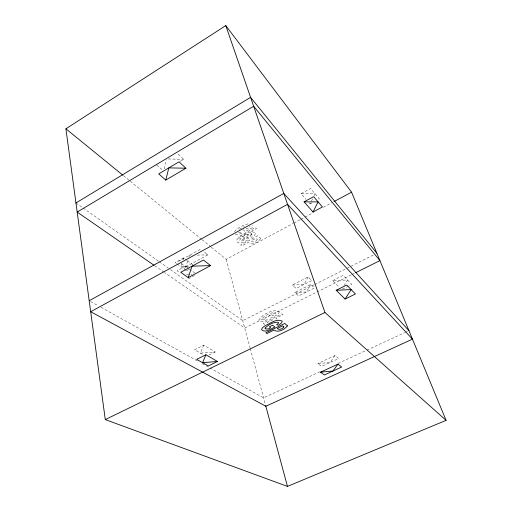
<?xml version="1.0" encoding="UTF-8"?>
<svg xmlns="http://www.w3.org/2000/svg" width="512" height="512" viewBox="0 0 512 512"><rect width="100%" height="100%" fill="white"/><g stroke="black" fill="none" stroke-linecap="round" stroke-linejoin="round"><path stroke-width="0.38" stroke-dasharray="2.56 1.92" d="M164.288 168.87L166.515 159.686M182.048 263.021L180.902 266.662L188.589 266.419M182.957 260.109L183.648 257.926L186.726 260.23M184.608 269.056L185.542 266.163L188.634 268.435M181.414 263.667L185.741 266.842L188.064 259.635M188.992 256.755L189.459 255.315L192.531 255.232M203.706 345.12L200.41 353.133L215.213 351.994L203.706 345.12L194.496 349.722L202.976 354.611M309.082 202.797L310.074 203.936L312.723 198.509M314.048 195.802L315.04 193.766L301.12 193.677L306.093 199.379M308.147 276.979L304.006 284.538L292.256 285.05L296.154 288.499L311.917 280.538L308.147 276.979L292.256 285.05M310.701 284.461L306.496 291.962L294.682 292.525L298.579 295.93L314.47 287.968L310.701 284.461L294.682 292.525M343.968 285.715L347.533 279.981L332.666 280.608L339.36 287.302M234.438 231.718C237.965 227.354 243.526 224.832 248.922 223.661M334.97 355.533L330.138 362.483L317.715 363.571L321.619 366.438L338.72 358.502L334.97 355.533L317.715 363.571M239.315 229.286L244.499 226.464M180.218 161.37L183.654 159.328L176.813 152.864M183.648 257.926L175.219 262.534L176.48 263.456M301.12 193.677L310.598 188.486L319.373 198.918L318.042 199.635M178.323 261.402L200.717 249.158M185.542 266.163L177.043 270.771L179.578 272.582M185.741 266.842L207.885 254.835L203.699 251.526M186.458 270.701L189.914 268.838M310.074 203.936L312.064 202.861M188.326 278.816L195.29 275.085M211.334 247.219L226.182 259.309L293.101 223.488M293.805 223.11L300.147 219.718M300.851 219.341L304.371 217.453M305.082 217.075L313.53 212.55M323.392 207.27L331.846 202.746M314.08 284.794L242.733 320.646L169.114 268.698M314.797 284.435L346.189 268.659M346.899 268.301L374.01 254.682M332.666 280.608L343.13 275.373L351.821 284.474L349.094 285.824M351.302 274.88L244.723 328.026L164.57 272.55M352.019 274.522L354.88 273.094M208.96 355.085L215.213 351.994M342.272 289.197L348.41 286.163M319.974 371.763L263.558 397.824L209.856 367.917M338.054 363.411L366.266 350.381M366.989 350.048L404.595 332.672M405.318 332.339L407.488 331.334M186.618 274.701L192.038 274.509M197.133 255.117L207.885 254.835M168.243 158.963L183.654 159.328M235.181 234.362L237.536 234.669L241.946 233.318L241.504 231.994L239.085 232.691L237.562 232.371M90.586 301.51L98.259 305.779M101.05 307.334L197.997 361.318M202.182 363.648L209.158 367.533M154.714 265.728L163.91 272.096M75.949 202.957L82.464 207.552M83.117 208.013L158.694 261.344M159.341 261.805L168.467 268.237M177.114 263.91L185.843 270.253M189.254 268.89L196.064 273.888M264.902 324.474L263.117 323.168L281.856 313.862L282.925 314.714L275.84 318.227L277.126 319.302M267.904 322.822L267.373 322.426L272.659 319.802L273.254 320.256M187.347 260.691L194.125 265.766M123.462 175.667L129.645 180.704M130.266 181.21L201.434 239.155M202.048 239.661L210.714 246.714M156.685 164.928L162.554 170.131M242.867 229.51L245.21 231.648L252.045 227.93L252.902 225.069M246.176 228.314L247.008 229.075L249.19 227.885L249.626 226.285M226.182 259.309L250.074 347.84M250.278 348.608L265.446 404.8M279.322 311.725L278.253 314.368L270.752 318.099L268.365 316.282L271.546 314.694L272.806 315.674L275.206 314.477L275.75 313.446L275.533 312.672C270.81 312.154 265.434 315.053 262.278 318.47L263.194 319.392L266.778 318.605L267.181 319.789C264.691 320.595 260.883 322.656 258.81 320.109C261.69 314.733 273.632 308.384 279.322 311.725M251.539 233.85C249.51 238.048 241.67 241.958 238.31 236.838L255.398 227.565L256.454 228.563L249.99 232.064L251.539 233.85M257.178 239.501L257.139 239.859C255.84 241.549 252.717 243.117 251.123 240.896L256.019 238.266L257.178 239.501M255.424 233.472L254.579 235.277L252.032 237.325L250.31 236.698L251.91 235.219L251.872 234.099C247.552 233.19 241.606 236.371 239.674 240.205L240.365 240.8L242.669 240.896L244.858 239.718L243.603 238.592L246.528 237.018L248.87 239.13C246.342 240.838 238.362 245.971 236.474 240.851C237.062 238.694 239.206 237.478 240.902 236.25C244.826 234.381 251.814 229.037 255.424 233.472M260.576 238.586C258.438 242.163 251.834 246.182 248.205 242.47L241.747 245.939L240.653 244.986L257.894 235.706L260.576 238.586M248.256 235.085L247.232 236.25L244.858 237.331L243.68 237.35L242.266 236.25L247.091 233.638L248.256 235.085"/><path stroke-width="0.77" d="M165.779 180.083L168.819 167.891L185.914 168.218L179.04 161.818L158.701 173.907L165.779 180.083L185.914 168.218M188.218 277.606L192.026 266.182L210.611 265.6L203.411 260.026L180.762 272.275L188.218 277.606L210.611 265.6M205.926 354.778L202.566 362.694L217.472 361.472L205.926 354.778L196.634 359.373L208.358 365.933L217.472 361.472M313.043 212.006L318.099 201.882L304.083 201.856L313.043 212.006L322.432 206.976L313.658 196.659L304.083 201.856M345.088 299.04L351.149 289.574L336.179 290.285L345.088 299.04L355.43 293.978L346.752 285.05L336.179 290.285M337.907 364.147L332.998 371.021L320.506 372.179L324.41 374.97L341.651 367.046L337.907 364.147L320.506 372.179M65.907 128.806L225.779 25.6L351.571 192.186L446.093 420.352L287.462 486.4L105.286 419.597L65.907 128.806L122.842 175.162M75.949 202.957L250.579 97.363L376.864 253.248M89.19 300.73L283.782 193.434L408.934 330.669M333.958 201.613L351.571 192.186M355.597 272.742L379.917 260.614L253.658 106.253L77.184 212.077L154.054 265.274M105.286 419.597L324.934 312.493L446.093 420.352M225.779 25.6L324.934 312.493M265.651 405.574L287.462 486.4M265.082 328.096L265.779 328.973L268.243 328.941L270.643 327.757L269.363 326.81L272.57 325.229L274.957 327.008C271.398 328.422 265.267 333.466 261.6 329.69C261.766 327.654 264 326.63 265.453 325.53C270.323 323.328 276.742 318.272 282.138 321.088L281.83 322.624L279.571 324.518L278.438 325.21L276.634 324.736L278.419 323.315L278.438 322.304C273.664 321.702 268.358 324.768 265.082 328.096M283.808 326.893L283.75 327.219C282.182 328.749 279.168 330.438 277.274 328.48L282.643 325.843L283.808 326.893M287.488 325.882C284.666 329.293 278.272 333.178 274.067 330.054L266.982 333.53L265.869 332.73L284.787 323.43L287.488 325.882M287.552 204.339L90.682 311.725L265.837 406.253L412.454 339.162L287.552 204.339"/></g></svg>
